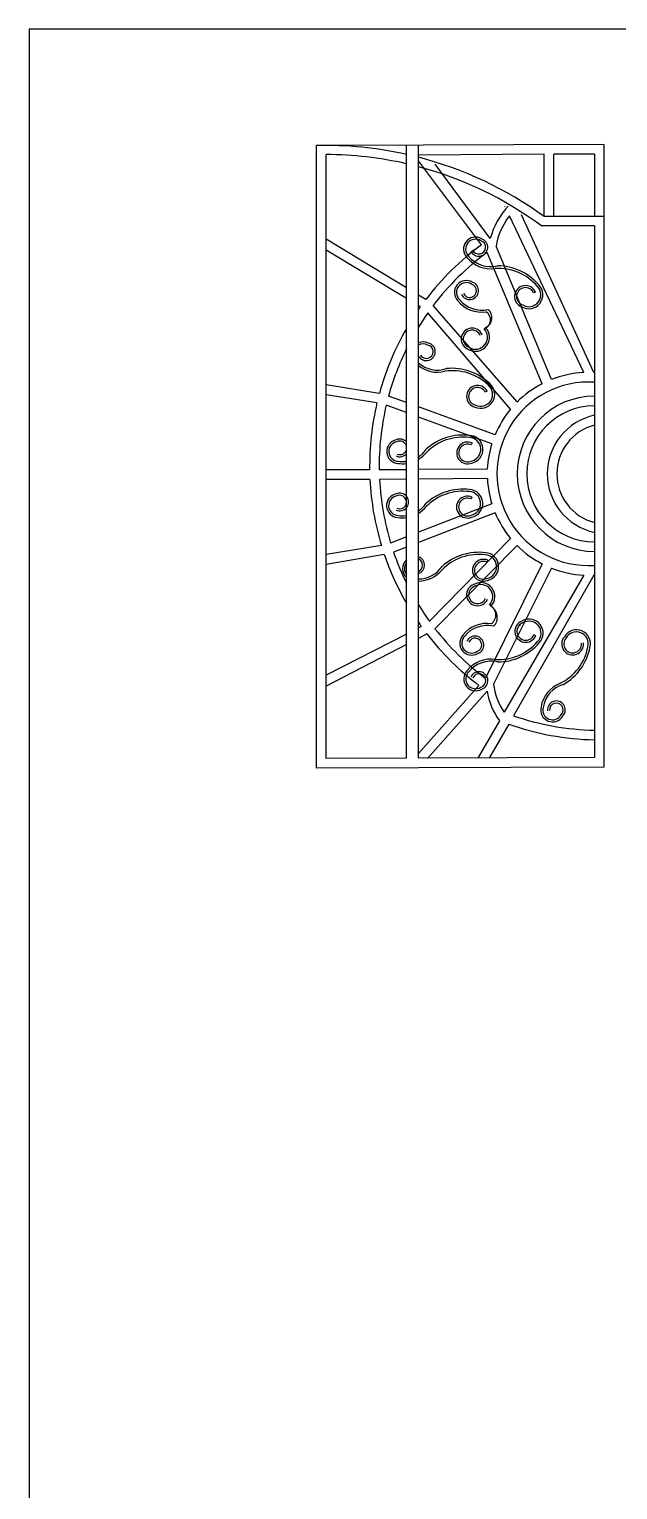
# Model space of a CAD drawing. Header units: millimetres. Extents: x 577 to 2337, y 236 to 943.
# Drawn here: x 772.5 to 774.58, y 706.51 to 711.68 of the extents above; entities that cross this region are included whole.
import ezdxf

# ---------------------------------------------------------------- set-up
doc = ezdxf.new("R2010")
doc.units = ezdxf.units.MM
doc.header["$LTSCALE"] = 0.01
doc.layers.add('04-Door', color=4, linetype='Continuous')
doc.layers.add('06-Furn', color=4, linetype='Continuous')

# ---------------------------------------------------------------- blocks, each defined once
blk = doc.blocks.new('dujl')
at = {"layer": '04-Door', "color": 17}
for p, q in [((889.3591, 618.0802), (889.3591, 620.2807)), ((890.3747, 620.2839), (889.4165, 620.2807)), ((889.6765, 618.115), (889.6765, 620.2816)), ((889.7188, 618.1152), (889.7188, 620.2817)), ((890.3747, 620.2839), (890.3747, 620.03)), ((889.393, 618.1141), (889.393, 620.2487)), ((890.1631, 620.2501), (889.7188, 620.2463)), ((889.9415, 619.93), (889.7195, 620.2263)), ((889.973, 619.9522), (889.7781, 620.2151)), ((890.1631, 620.03), (890.1631, 620.2501)), ((890.3409, 620.2501), (890.197, 620.2501)), ((890.197, 620.03), (890.197, 620.2501)), ((890.3409, 620.2501), (890.3409, 620.03)), ((890.0258, 620.0628), (890.0246, 620.0653)), ((890.3034, 619.4782), (890.0404, 620.0321)), ((890.3391, 619.4782), (890.0836, 620.0357)), ((890.3409, 619.9962), (890.1538, 619.9962)), ((890.3747, 620.03), (890.1631, 620.03)), ((890.3409, 619.9962), (890.3409, 618.1173)), ((890.3747, 620.03), (890.3747, 618.0834)), ((889.6765, 619.7772), (889.393, 619.9491)), ((889.6765, 619.7397), (889.393, 619.9107)), ((890.1559, 619.4384), (889.9618, 619.9029)), ((890.1889, 619.4534), (889.9932, 619.925)), ((889.7446, 619.736), (889.7188, 619.7516)), ((890.1329, 619.7624), (890.1262, 619.7594)), ((889.7256, 619.7101), (889.7188, 619.7142)), ((890.0444, 619.3483), (889.7525, 619.6895)), ((890.0678, 619.3741), (889.7715, 619.7155)), ((889.5807, 619.4039), (889.393, 619.4345)), ((889.5724, 619.3711), (889.393, 619.3995)), ((889.6765, 619.3723), (889.6135, 619.3952)), ((889.9616, 619.4127), (889.9552, 619.4091)), ((889.6765, 619.3364), (889.6051, 619.3624)), ((889.99, 619.258), (889.7188, 619.3569)), ((889.9784, 619.2261), (889.7188, 619.3209)), ((889.9086, 619.2293), (889.9056, 619.2226)), ((889.5465, 619.1339), (889.393, 619.1339)), ((889.6765, 619.1347), (889.5804, 619.1339)), ((889.9624, 619.1371), (889.7188, 619.1351)), ((889.5476, 619.1001), (889.393, 619.1001)), ((889.6765, 619.1009), (889.5815, 619.1001)), ((889.9628, 619.1033), (889.7188, 619.1012)), ((889.9784, 619.0143), (889.7188, 618.9137)), ((889.908, 619.0379), (889.9051, 619.0312)), ((889.99, 618.9824), (889.7188, 618.8773)), ((889.588, 618.867), (889.393, 618.8345)), ((889.6765, 618.8973), (889.6207, 618.8756)), ((889.6765, 618.8609), (889.6312, 618.8434)), ((890.0444, 618.8921), (889.7576, 618.5994)), ((890.0678, 618.8663), (889.7775, 618.5728)), ((889.5983, 618.8347), (889.393, 618.7995)), ((889.9643, 618.8147), (889.9613, 618.808)), ((890.1559, 618.802), (889.9555, 618.3978)), ((890.1889, 618.787), (889.9842, 618.3772)), ((890.3034, 618.7622), (890.0223, 618.2772)), ((890.3391, 618.7622), (890.055, 618.2652)), ((889.6765, 618.5537), (889.393, 618.4079)), ((889.7292, 618.5808), (889.7188, 618.5755)), ((889.749, 618.5543), (889.7188, 618.5386)), ((890.0795, 618.5838), (890.0722, 618.583)), ((890.1338, 618.5478), (890.127, 618.5508)), ((889.6765, 618.5167), (889.393, 618.3695)), ((889.933, 618.3724), (889.7188, 618.1317)), ((889.9615, 618.3517), (889.7506, 618.1141)), ((890.0051, 618.2476), (889.9296, 618.1173)), ((890.0379, 618.2353), (889.9705, 618.1173)), ((889.6765, 618.115), (889.393, 618.1141)), ((890.3409, 618.1173), (889.7188, 618.1152)), ((889.7188, 618.0812), (889.3591, 618.0802)), ((890.3747, 618.0834), (889.7188, 618.0814))]:
    blk.add_line(p, q, dxfattribs=at)
for centre, radius, start, end in [((889.3889, 618.9615), 1.3195, 77.4115, 91.2939), ((889.3894, 618.9655), 1.2832, 77.0729, 89.8415), ((889.3889, 618.9615), 1.3195, 54.0727, 75.5214), ((889.3894, 618.9655), 1.2832, 53.4381, 75.1264), ((890.2398, 619.8795), 0.2765, 137.457, 164.751), ((890.2378, 619.8811), 0.2485, 142.5856, 169.816), ((889.9205, 619.9147), 0.0421, 59.0378, 224.613), ((889.9205, 619.9147), 0.0348, 57.6558, 225.1877), ((889.9324, 619.921), 0.0314, 203.6709, 71.8288), ((889.9324, 619.921), 0.024, 203.6709, 73.7545), ((890.5179, 619.148), 0.9714, 126.3923, 142.7528), ((890.5179, 619.148), 0.9376, 126.3762, 142.7542), ((889.9747, 619.9534), 0.1084, 218.9976, 278.4246), ((889.9747, 619.9534), 0.1011, 218.7874, 283.4011), ((890.0009, 619.6643), 0.1821, 40.5465, 93.237), ((889.9976, 619.6608), 0.1943, 40.7561, 89.8302), ((889.8883, 619.7612), 0.0421, 59.0378, 224.613), ((889.8883, 619.7612), 0.0348, 57.6558, 225.1877), ((889.9001, 619.7675), 0.0314, 203.6709, 71.8288), ((889.9001, 619.7675), 0.024, 203.6709, 73.7545), ((890.0974, 619.7468), 0.0387, 23.6709, 250.5983), ((890.0974, 619.7468), 0.0314, 23.6709, 251.8288), ((890.1093, 619.7531), 0.0495, 239.9776, 44.2229), ((890.1093, 619.7531), 0.0421, 239.0378, 44.613), ((890.5179, 619.148), 0.9714, 144.6446, 145.3418), ((890.5179, 619.148), 0.9376, 144.7237, 148.4583), ((889.9425, 619.7999), 0.1084, 218.9976, 278.4246), ((889.9425, 619.7999), 0.1011, 218.7874, 283.4011), ((889.9398, 619.6644), 0.0338, 288.9624, 56.7043), ((889.94, 619.6726), 0.0388, 294.6886, 48.2133), ((890.5179, 619.148), 0.9714, 150.0109, 164.7292), ((889.9089, 619.5965), 0.0387, 23.6709, 250.5983), ((889.9208, 619.6028), 0.0495, 239.9776, 44.2229), ((889.7358, 619.5444), 0.0421, 64.4408, 113.7015), ((889.747, 619.5518), 0.0314, 209.0739, 77.2318), ((889.9089, 619.5965), 0.0314, 23.6709, 251.8288), ((889.9208, 619.6028), 0.0421, 239.0378, 44.613), ((890.5179, 619.148), 0.9376, 153.8176, 164.7109), ((889.7358, 619.5444), 0.0348, 63.0588, 119.1264), ((889.747, 619.5518), 0.024, 209.0739, 79.1575), ((889.7861, 619.5879), 0.1011, 228.2381, 288.8041), ((889.7861, 619.5879), 0.1084, 231.6138, 283.8275), ((889.8394, 619.3026), 0.1821, 45.9495, 98.64), ((889.8364, 619.2988), 0.1943, 46.1591, 95.2332), ((889.9277, 619.3939), 0.0387, 29.0739, 256.0012), ((889.939, 619.4013), 0.0495, 245.3806, 49.6259), ((889.939, 619.4013), 0.0421, 244.4408, 50.016), ((890.3206, 619.1202), 0.3244, 86.4245, 273.5755), ((890.3209, 619.1202), 0.3584, 117.4, 134.9033), ((890.3209, 619.1202), 0.3584, 92.7945, 111.6023), ((890.3209, 619.1202), 0.3584, 86.7988, 87.0899), ((889.9277, 619.3939), 0.0314, 29.0739, 257.2318), ((890.343, 619.1202), 0.2749, 90.4429, 269.5571), ((890.5179, 619.148), 0.9714, 166.7261, 180.8315), ((890.5179, 619.148), 0.9376, 166.7799, 180.8616), ((890.323, 619.1187), 0.361, 140.5133, 157.2928), ((890.3428, 619.1202), 0.2409, 90.4677, 269.5323), ((890.3864, 619.1202), 0.212, 102.3881, 257.6119), ((890.3864, 619.1202), 0.1782, 104.7911, 255.2089), ((889.6489, 619.1992), 0.0421, 101.288, 266.8632), ((889.6489, 619.1992), 0.0348, 99.9059, 267.4379), ((889.6535, 619.2119), 0.0314, 42.8476, 114.0789), ((889.6535, 619.2119), 0.024, 16.9016, 116.0046), ((889.8768, 619.0631), 0.1943, 83.0062, 132.0803), ((889.8769, 619.0679), 0.1821, 82.7967, 135.4872), ((889.8928, 619.1939), 0.0387, 65.9211, 292.8484), ((889.8928, 619.1939), 0.0314, 65.9211, 294.0789), ((889.8974, 619.2066), 0.0421, 281.288, 86.8632), ((889.8974, 619.2066), 0.0495, 282.2278, 86.4731), ((890.323, 619.1187), 0.361, 162.6902, 177.074), ((889.6535, 619.2119), 0.0314, 245.9211, 317.1524), ((889.6535, 619.2119), 0.024, 245.9211, 343.0984), ((889.6631, 619.2643), 0.1011, 303.4489, 325.6513), ((889.6631, 619.2643), 0.1084, 300.9232, 320.6747), ((889.6631, 619.2643), 0.1084, 261.2478, 277.0923), ((889.6631, 619.2643), 0.1011, 261.0375, 277.6101), ((890.5179, 619.148), 0.9714, 182.8294, 196.8134), ((890.5179, 619.148), 0.9376, 182.9316, 196.8874), ((889.8762, 618.8717), 0.1943, 83.0062, 132.0803), ((890.3209, 619.1202), 0.3584, 182.7068, 197.1824), ((889.6484, 619.0079), 0.0421, 101.288, 266.8632), ((889.6484, 619.0079), 0.0348, 99.9059, 267.4379), ((889.6529, 619.0205), 0.0314, 245.9211, 114.0789), ((889.6529, 619.0205), 0.024, 245.9211, 116.0046), ((889.6625, 619.073), 0.1011, 303.8432, 325.6513), ((889.8763, 618.8766), 0.1821, 82.7967, 135.4872), ((889.8922, 619.0026), 0.0387, 65.9211, 292.8484), ((889.8922, 619.0026), 0.0314, 65.9211, 294.0789), ((889.8968, 619.0152), 0.0421, 281.288, 86.8632), ((889.8968, 619.0152), 0.0495, 282.2278, 86.4731), ((889.6625, 619.073), 0.1084, 261.2478, 277.4007), ((889.6625, 619.073), 0.1011, 261.0375, 277.9413), ((889.6625, 619.073), 0.1084, 301.2806, 320.6747), ((890.3209, 619.1202), 0.3584, 202.6179, 219.5171), ((890.3209, 619.1202), 0.3584, 225.0967, 242.6), ((890.5179, 619.148), 0.9714, 198.813, 209.9891), ((890.5179, 619.148), 0.9376, 198.9595, 206.1824), ((889.7046, 618.7846), 0.0421, 131.8818, 228.1182), ((889.7092, 618.7973), 0.0314, 287.88, 72.12), ((889.7092, 618.7973), 0.024, 293.6206, 66.3794), ((889.9325, 618.6485), 0.1943, 83.0062, 132.0803), ((889.9325, 618.6533), 0.1821, 82.7967, 135.4872), ((889.9485, 618.7793), 0.0387, 65.9211, 292.8484), ((889.9485, 618.7793), 0.0314, 65.9211, 294.0789), ((889.9531, 618.792), 0.0421, 281.288, 86.8632), ((889.9531, 618.792), 0.0495, 282.2278, 86.4731), ((889.7046, 618.7846), 0.0348, 143.9373, 216.0627), ((889.7188, 618.8497), 0.1011, 270.0045, 325.6513), ((889.7188, 618.8497), 0.1084, 270.0042, 320.6747), ((890.3209, 619.1202), 0.3584, 248.3977, 267.2055), ((890.3209, 619.1202), 0.3584, 272.9101, 273.2012), ((889.9278, 618.6927), 0.0387, 109.4017, 336.3291), ((889.9278, 618.6927), 0.0314, 108.1712, 336.3291), ((889.9397, 618.6864), 0.0495, 315.7771, 120.0224), ((889.9397, 618.6864), 0.0421, 315.387, 120.9622), ((890.5179, 619.148), 0.9376, 211.5417, 215.8147), ((889.9533, 618.6212), 0.0392, 307.6422, 65.3192), ((889.9528, 618.6128), 0.045, 315.386, 60.1744), ((890.1102, 618.5571), 0.0495, 315.7771, 120.0224), ((890.5179, 619.148), 0.9714, 214.6582, 215.7223), ((890.5179, 619.148), 0.9714, 217.6745, 232.9778), ((890.5179, 619.148), 0.9376, 217.8428, 233.1454), ((889.9071, 618.5215), 0.0421, 135.387, 300.9622), ((889.9614, 618.4829), 0.1084, 81.5754, 141.0024), ((889.9614, 618.4829), 0.1011, 76.5989, 141.2126), ((890.0983, 618.5634), 0.0387, 109.4017, 336.3291), ((890.0983, 618.5634), 0.0314, 108.1712, 336.3291), ((890.1102, 618.5571), 0.0421, 315.387, 120.9622), ((890.2774, 618.5192), 0.0495, 345.3613, 149.6065), ((890.2774, 618.5192), 0.0421, 344.9711, 150.5463), ((889.9071, 618.5215), 0.0348, 134.8123, 302.3442), ((889.919, 618.5152), 0.0314, 288.1712, 156.3291), ((889.919, 618.5152), 0.024, 286.2455, 156.3291), ((890.0018, 618.6459), 0.1821, 266.763, 319.4535), ((889.9984, 618.6494), 0.1943, 270.1698, 319.2439), ((890.1393, 618.5429), 0.1821, 296.3471, 349.0376), ((890.264, 618.5188), 0.0387, 138.9859, 5.9132), ((890.1347, 618.5443), 0.1943, 299.754, 348.8281), ((890.264, 618.5188), 0.0314, 137.7554, 5.9132), ((889.9756, 618.3568), 0.1084, 81.5754, 141.0024), ((889.9756, 618.3568), 0.1011, 76.5989, 141.2126), ((889.9213, 618.3954), 0.0421, 135.387, 300.9622), ((889.9213, 618.3954), 0.0348, 134.8123, 302.3442), ((889.9332, 618.3891), 0.0314, 288.1712, 156.3291), ((889.9332, 618.3891), 0.024, 286.2455, 156.3291), ((890.2012, 618.3908), 0.2429, 189.2773, 216.1374), ((890.2065, 618.4047), 0.224, 187.0519, 214.6776), ((890.2593, 618.2786), 0.1084, 111.1596, 170.5866), ((890.2593, 618.2786), 0.1011, 106.1831, 170.7968), ((890.193, 618.2854), 0.0421, 164.9711, 330.5463), ((890.193, 618.2854), 0.0348, 164.3964, 331.9284), ((890.2065, 618.2858), 0.0314, 317.7554, 185.9132), ((890.2065, 618.2858), 0.024, 315.8297, 185.9132), ((890.3616, 619.1512), 0.9376, 250.911, 268.7769), ((890.3616, 619.1512), 0.9714, 250.5354, 268.7769)]:
    blk.add_arc(centre, radius, start, end, dxfattribs=at)

msp = doc.modelspace()

# ---------------------------------------------------------------- linework, layer by layer
at = {"layer": '06-Furn', "color": 5}
msp.add_lwpolyline([(777.9417, 695.637), (777.9417, 711.677), (772.4953, 711.677), (772.4953, 695.637)], close=True, dxfattribs=at)

# ---------------------------------------------------------------- block references
at = {"layer": '04-Door', "color": 241}
msp.add_blockref('dujl', (-115.8481, 90.9852), dxfattribs=at)

doc.saveas('drawing.dxf')
